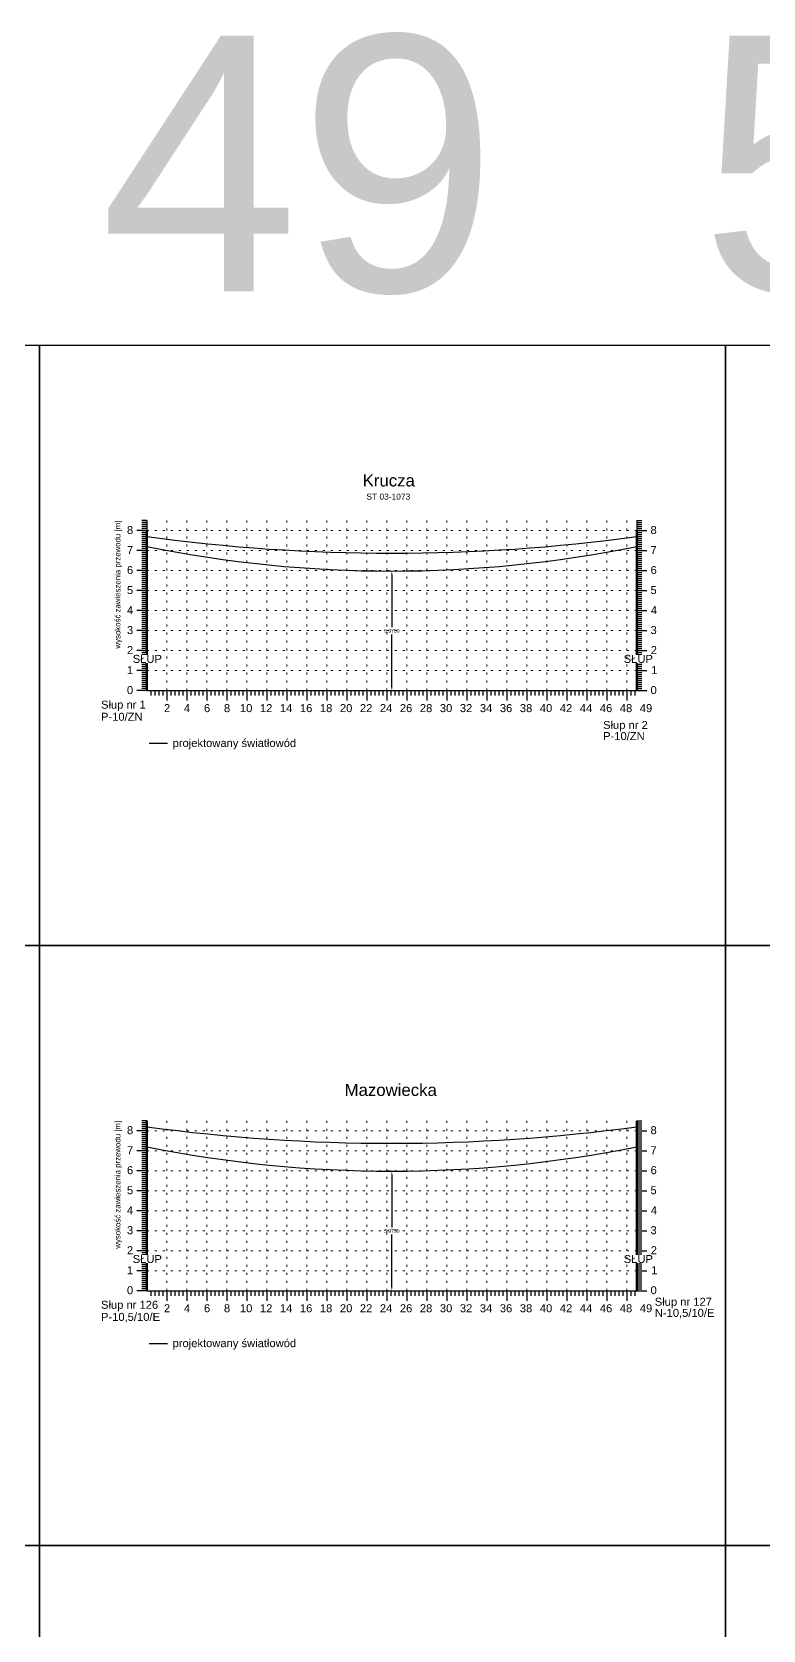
# Model space of a CAD drawing. Header units: metres. Extents: x -155 to 1812, y 681 to 886.
# Drawn here: x 1134.2 to 1170.7, y 796.3 to 876.2 of the extents above; entities that cross this region are included whole.
import ezdxf

# ---------------------------------------------------------------- set-up
doc = ezdxf.new("R2010")
doc.units = ezdxf.units.M
doc.header["$MEASUREMENT"] = 0
doc.linetypes.add('ACAD_ISO07W100', pattern=[3, 0, -3])
doc.styles.get("Standard").update_dxf_attribs({"font": 'arial.ttf'})
doc.dimstyles.get("Standard").update_dxf_attribs({"dimtxt": 0.18, "dimasz": 0.18, "dimexe": 0.18, "dimexo": 0.0625, "dimgap": 0.09, "dimtad": 0, "dimtih": 1, "dimtoh": 1, "dimdec": 4, "dimzin": 0, "dimdsep": 46, "dimtxsty": 'Standard', "dimcen": 0.09, "dimadec": 0, "dimazin": 0, "dimtfac": 1, "dimtdec": 4, "dimtofl": 0, "dimtmove": 0, "dimatfit": 3, "dimfxl": 1, "dimtolj": 1, "dimtzin": 0, "dimarcsym": 0})

# ---------------------------------------------------------------- blocks, each defined once
blk = doc.blocks.new('*D196')
at = {"color": 0, "lineweight": -2}
for p, q in [((1152.106, 849.234), (1151.989, 849.234)), ((1152.169, 849.054), (1152.169, 846.429)), ((1152.169, 843.439), (1152.169, 846.065)), ((1142.581, 843.259), (1152.349, 843.259))]:
    blk.add_line(p, q, dxfattribs=at)
at = {"color": 0}
for points in [[(1152.199, 849.054), (1152.139, 849.054), (1152.169, 849.234)], [(1152.139, 843.439), (1152.199, 843.439), (1152.169, 843.259)]]:
    blk.add_solid(points, dxfattribs=at)
at = {"layer": 'Defpoints', "color": 0}
for p in [(1152.169, 849.234), (1142.519, 843.259), (1152.169, 843.259)]:
    blk.add_point(p, dxfattribs=at)
at = {"color": 0, "lineweight": 25, "insert": (1152.169, 846.247), "char_height": 0.18, "attachment_point": 5}
blk.add_mtext('\\A1;5.9750', dxfattribs=at)
blk = doc.blocks.new('*D198')
at = {"color": 0, "lineweight": -2}
for p, q in [((1152.106, 819.234), (1151.989, 819.234)), ((1152.169, 819.054), (1152.169, 816.429)), ((1152.169, 813.439), (1152.169, 816.065)), ((1142.581, 813.259), (1152.349, 813.259))]:
    blk.add_line(p, q, dxfattribs=at)
at = {"color": 0}
for points in [[(1152.199, 819.054), (1152.139, 819.054), (1152.169, 819.234)], [(1152.139, 813.439), (1152.199, 813.439), (1152.169, 813.259)]]:
    blk.add_solid(points, dxfattribs=at)
at = {"layer": 'Defpoints', "color": 0}
for p in [(1152.169, 819.234), (1142.519, 813.259), (1152.169, 813.259)]:
    blk.add_point(p, dxfattribs=at)
at = {"color": 0, "lineweight": 25, "insert": (1152.169, 816.247), "char_height": 0.18, "attachment_point": 5}
blk.add_mtext('\\A1;5.9750', dxfattribs=at)

msp = doc.modelspace()

# ---------------------------------------------------------------- linework, layer by layer
for p, q in [((1139.9187, 851.75924), (1139.6687, 851.75924)), ((1139.9187, 851.65924), (1139.6687, 851.65924)), ((1139.9187, 851.75924), (1139.9187, 843.25924)), ((1164.4187, 851.75924), (1164.4187, 843.25924)), ((1164.4187, 851.75924), (1164.6687, 851.75924)), ((1164.4187, 851.65924), (1164.6687, 851.65924)), ((1139.9187, 851.25924), (1139.4187, 851.25924)), ((1139.9187, 851.25924), (1139.4187, 851.25924)), ((1139.9187, 851.55924), (1139.6687, 851.55924)), ((1139.9187, 851.45924), (1139.6687, 851.45924)), ((1139.9187, 851.35924), (1139.6687, 851.35924)), ((1139.9187, 851.15924), (1139.6687, 851.15924)), ((1139.9187, 851.05924), (1139.6687, 851.05924)), ((1139.9187, 850.95924), (1139.6687, 850.95924)), ((1139.9187, 850.85924), (1139.6687, 850.85924)), ((1164.4187, 851.55924), (1164.6687, 851.55924)), ((1164.4187, 851.45924), (1164.6687, 851.45924)), ((1164.4187, 851.35924), (1164.6687, 851.35924)), ((1164.4187, 851.25924), (1164.9187, 851.25924)), ((1164.4187, 851.25924), (1164.9187, 851.25924)), ((1164.4187, 851.15924), (1164.6687, 851.15924)), ((1164.4187, 851.05924), (1164.6687, 851.05924)), ((1164.4187, 850.95924), (1164.6687, 850.95924)), ((1164.4187, 850.85924), (1164.6687, 850.85924)), ((1139.9187, 850.25924), (1139.4187, 850.25924)), ((1139.9187, 850.25924), (1139.4187, 850.25924)), ((1139.9187, 850.75924), (1139.6687, 850.75924)), ((1139.9187, 850.65924), (1139.6687, 850.65924)), ((1139.9187, 850.55924), (1139.6687, 850.55924)), ((1139.9187, 850.45924), (1139.6687, 850.45924)), ((1139.9187, 850.35924), (1139.6687, 850.35924)), ((1139.9187, 850.15924), (1139.6687, 850.15924)), ((1139.9187, 850.05924), (1139.6687, 850.05924)), ((1164.4187, 850.75924), (1164.6687, 850.75924)), ((1164.4187, 850.65924), (1164.6687, 850.65924)), ((1164.4187, 850.55924), (1164.6687, 850.55924)), ((1164.4187, 850.45924), (1164.6687, 850.45924)), ((1164.4187, 850.35924), (1164.6687, 850.35924)), ((1164.4187, 850.25924), (1164.9187, 850.25924)), ((1164.4187, 850.25924), (1164.9187, 850.25924)), ((1164.4187, 850.15924), (1164.6687, 850.15924)), ((1164.4187, 850.05924), (1164.6687, 850.05924)), ((1139.9187, 849.25924), (1139.4187, 849.25924)), ((1139.9187, 849.25924), (1139.4187, 849.25924)), ((1139.9187, 849.95924), (1139.6687, 849.95924)), ((1139.9187, 849.85924), (1139.6687, 849.85924)), ((1139.9187, 849.75924), (1139.6687, 849.75924)), ((1139.9187, 849.65924), (1139.6687, 849.65924)), ((1139.9187, 849.55924), (1139.6687, 849.55924)), ((1139.9187, 849.45924), (1139.6687, 849.45924)), ((1139.9187, 849.35924), (1139.6687, 849.35924)), ((1164.4187, 849.95924), (1164.6687, 849.95924)), ((1164.4187, 849.85924), (1164.6687, 849.85924)), ((1164.4187, 849.75924), (1164.6687, 849.75924)), ((1164.4187, 849.65924), (1164.6687, 849.65924)), ((1164.4187, 849.55924), (1164.6687, 849.55924)), ((1164.4187, 849.45924), (1164.6687, 849.45924)), ((1164.4187, 849.35924), (1164.6687, 849.35924)), ((1164.4187, 849.25924), (1164.9187, 849.25924)), ((1164.4187, 849.25924), (1164.9187, 849.25924)), ((1139.9187, 849.15924), (1139.6687, 849.15924)), ((1139.9187, 849.05924), (1139.6687, 849.05924)), ((1139.9187, 848.95924), (1139.6687, 848.95924)), ((1139.9187, 848.85924), (1139.6687, 848.85924)), ((1139.9187, 848.75924), (1139.6687, 848.75924)), ((1139.9187, 848.65924), (1139.6687, 848.65924)), ((1139.9187, 848.55924), (1139.6687, 848.55924)), ((1139.9187, 848.45924), (1139.6687, 848.45924)), ((1164.4187, 849.15924), (1164.6687, 849.15924)), ((1164.4187, 849.05924), (1164.6687, 849.05924)), ((1164.4187, 848.95924), (1164.6687, 848.95924)), ((1164.4187, 848.85924), (1164.6687, 848.85924)), ((1164.4187, 848.75924), (1164.6687, 848.75924)), ((1164.4187, 848.65924), (1164.6687, 848.65924)), ((1164.4187, 848.55924), (1164.6687, 848.55924)), ((1164.4187, 848.45924), (1164.6687, 848.45924)), ((1139.9187, 848.25924), (1139.4187, 848.25924)), ((1139.9187, 848.25924), (1139.4187, 848.25924)), ((1139.9187, 848.35924), (1139.6687, 848.35924)), ((1139.9187, 848.15924), (1139.6687, 848.15924)), ((1139.9187, 848.05924), (1139.6687, 848.05924)), ((1139.9187, 847.95924), (1139.6687, 847.95924)), ((1139.9187, 847.85924), (1139.6687, 847.85924)), ((1139.9187, 847.75924), (1139.6687, 847.75924)), ((1139.9187, 847.65924), (1139.6687, 847.65924)), ((1164.4187, 848.35924), (1164.6687, 848.35924)), ((1164.4187, 848.25924), (1164.9187, 848.25924)), ((1164.4187, 848.25924), (1164.9187, 848.25924)), ((1164.4187, 848.15924), (1164.6687, 848.15924)), ((1164.4187, 848.05924), (1164.6687, 848.05924)), ((1164.4187, 847.95924), (1164.6687, 847.95924)), ((1164.4187, 847.85924), (1164.6687, 847.85924)), ((1164.4187, 847.75924), (1164.6687, 847.75924)), ((1164.4187, 847.65924), (1164.6687, 847.65924)), ((1139.9187, 847.25924), (1139.4187, 847.25924)), ((1139.9187, 847.25924), (1139.4187, 847.25924)), ((1139.9187, 847.55924), (1139.6687, 847.55924)), ((1139.9187, 847.45924), (1139.6687, 847.45924)), ((1139.9187, 847.35924), (1139.6687, 847.35924)), ((1139.9187, 847.15924), (1139.6687, 847.15924)), ((1139.9187, 847.05924), (1139.6687, 847.05924)), ((1139.9187, 846.95924), (1139.6687, 846.95924)), ((1139.9187, 846.85924), (1139.6687, 846.85924)), ((1164.4187, 847.55924), (1164.6687, 847.55924)), ((1164.4187, 847.45924), (1164.6687, 847.45924)), ((1164.4187, 847.35924), (1164.6687, 847.35924)), ((1164.4187, 847.25924), (1164.9187, 847.25924)), ((1164.4187, 847.25924), (1164.9187, 847.25924)), ((1164.4187, 847.15924), (1164.6687, 847.15924)), ((1164.4187, 847.05924), (1164.6687, 847.05924)), ((1164.4187, 846.95924), (1164.6687, 846.95924)), ((1164.4187, 846.85924), (1164.6687, 846.85924)), ((1139.9187, 846.25924), (1139.4187, 846.25924)), ((1139.9187, 846.25924), (1139.4187, 846.25924)), ((1139.9187, 846.75924), (1139.6687, 846.75924)), ((1139.9187, 846.65924), (1139.6687, 846.65924)), ((1139.9187, 846.55924), (1139.6687, 846.55924)), ((1139.9187, 846.45924), (1139.6687, 846.45924)), ((1139.9187, 846.35924), (1139.6687, 846.35924)), ((1139.9187, 846.15924), (1139.6687, 846.15924)), ((1139.9187, 846.05924), (1139.6687, 846.05924)), ((1164.4187, 846.75924), (1164.6687, 846.75924)), ((1164.4187, 846.65924), (1164.6687, 846.65924)), ((1164.4187, 846.55924), (1164.6687, 846.55924)), ((1164.4187, 846.45924), (1164.6687, 846.45924)), ((1164.4187, 846.35924), (1164.6687, 846.35924)), ((1164.4187, 846.25924), (1164.9187, 846.25924)), ((1164.4187, 846.25924), (1164.9187, 846.25924)), ((1164.4187, 846.15924), (1164.6687, 846.15924)), ((1164.4187, 846.05924), (1164.6687, 846.05924)), ((1139.9187, 845.25924), (1139.4187, 845.25924)), ((1139.9187, 845.25924), (1139.4187, 845.25924)), ((1139.9187, 845.95924), (1139.6687, 845.95924)), ((1139.9187, 845.85924), (1139.6687, 845.85924)), ((1139.9187, 845.75924), (1139.6687, 845.75924)), ((1139.9187, 845.65924), (1139.6687, 845.65924)), ((1139.9187, 845.55924), (1139.6687, 845.55924)), ((1139.9187, 845.45924), (1139.6687, 845.45924)), ((1139.9187, 845.35924), (1139.6687, 845.35924)), ((1164.4187, 845.95924), (1164.6687, 845.95924)), ((1164.4187, 845.85924), (1164.6687, 845.85924)), ((1164.4187, 845.75924), (1164.6687, 845.75924)), ((1164.4187, 845.65924), (1164.6687, 845.65924)), ((1164.4187, 845.55924), (1164.6687, 845.55924)), ((1164.4187, 845.45924), (1164.6687, 845.45924)), ((1164.4187, 845.35924), (1164.6687, 845.35924)), ((1164.4187, 845.25924), (1164.9187, 845.25924)), ((1164.4187, 845.25924), (1164.9187, 845.25924)), ((1139.9187, 845.15924), (1139.6687, 845.15924)), ((1139.9187, 845.05924), (1139.6687, 845.05924)), ((1139.9187, 844.95924), (1139.6687, 844.95924)), ((1139.9187, 844.85924), (1139.6687, 844.85924)), ((1139.9187, 844.75924), (1139.6687, 844.75924)), ((1139.9187, 844.65924), (1139.6687, 844.65924)), ((1139.9187, 844.55924), (1139.6687, 844.55924)), ((1139.9187, 844.45924), (1139.6687, 844.45924)), ((1164.4187, 845.15924), (1164.6687, 845.15924)), ((1164.4187, 845.05924), (1164.6687, 845.05924)), ((1164.4187, 844.95924), (1164.6687, 844.95924)), ((1164.4187, 844.85924), (1164.6687, 844.85924)), ((1164.4187, 844.75924), (1164.6687, 844.75924)), ((1164.4187, 844.65924), (1164.6687, 844.65924)), ((1164.4187, 844.55924), (1164.6687, 844.55924)), ((1164.4187, 844.45924), (1164.6687, 844.45924)), ((1139.9187, 844.25924), (1139.4187, 844.25924)), ((1139.9187, 844.25924), (1139.4187, 844.25924)), ((1139.9187, 844.35924), (1139.6687, 844.35924)), ((1139.9187, 844.15924), (1139.6687, 844.15924)), ((1139.9187, 844.05924), (1139.6687, 844.05924)), ((1139.9187, 843.95924), (1139.6687, 843.95924)), ((1139.9187, 843.85924), (1139.6687, 843.85924)), ((1139.9187, 843.75924), (1139.6687, 843.75924)), ((1139.9187, 843.65924), (1139.6687, 843.65924)), ((1164.4187, 844.35924), (1164.6687, 844.35924)), ((1164.4187, 844.25924), (1164.9187, 844.25924)), ((1164.4187, 844.25924), (1164.9187, 844.25924)), ((1164.4187, 844.15924), (1164.6687, 844.15924)), ((1164.4187, 844.05924), (1164.6687, 844.05924)), ((1164.4187, 843.95924), (1164.6687, 843.95924)), ((1164.4187, 843.85924), (1164.6687, 843.85924)), ((1164.4187, 843.75924), (1164.6687, 843.75924)), ((1164.4187, 843.65924), (1164.6687, 843.65924)), ((1139.9187, 843.25924), (1139.4187, 843.25924)), ((1139.9187, 843.55924), (1139.6687, 843.55924)), ((1139.9187, 843.45924), (1139.6687, 843.45924)), ((1139.9187, 843.35924), (1139.6687, 843.35924)), ((1139.9187, 843.25924), (1139.6687, 843.25924)), ((1139.9187, 843.25924), (1164.4187, 843.25924)), ((1140.1187, 843.25924), (1140.1187, 843.00924)), ((1140.3187, 843.25924), (1140.3187, 843.00924)), ((1140.5187, 843.25924), (1140.5187, 843.00924)), ((1140.7187, 843.25924), (1140.7187, 843.00924)), ((1140.9187, 843.25924), (1140.9187, 842.75924)), ((1141.1187, 843.25924), (1141.1187, 843.00924)), ((1141.3187, 843.25924), (1141.3187, 843.00924)), ((1141.5187, 843.25924), (1141.5187, 843.00924)), ((1141.7187, 843.25924), (1141.7187, 843.00924)), ((1141.9187, 843.25924), (1141.9187, 842.75924)), ((1142.1187, 843.25924), (1142.1187, 843.00924)), ((1142.3187, 843.25924), (1142.3187, 843.00924)), ((1142.5187, 843.25924), (1142.5187, 843.00924)), ((1142.7187, 843.25924), (1142.7187, 843.00924)), ((1142.9187, 843.25924), (1142.9187, 842.75924)), ((1143.1187, 843.25924), (1143.1187, 843.00924)), ((1143.3187, 843.25924), (1143.3187, 843.00924)), ((1143.5187, 843.25924), (1143.5187, 843.00924)), ((1143.7187, 843.25924), (1143.7187, 843.00924)), ((1143.9187, 843.25924), (1143.9187, 842.75924)), ((1144.1187, 843.25924), (1144.1187, 843.00924)), ((1144.3187, 843.25924), (1144.3187, 843.00924)), ((1144.5187, 843.25924), (1144.5187, 843.00924)), ((1144.7187, 843.25924), (1144.7187, 843.00924)), ((1144.9187, 843.25924), (1144.9187, 842.75924)), ((1145.1187, 843.25924), (1145.1187, 843.00924)), ((1145.3187, 843.25924), (1145.3187, 843.00924)), ((1145.5187, 843.25924), (1145.5187, 843.00924)), ((1145.7187, 843.25924), (1145.7187, 843.00924)), ((1145.9187, 843.25924), (1145.9187, 842.75924)), ((1146.1187, 843.25924), (1146.1187, 843.00924)), ((1146.3187, 843.25924), (1146.3187, 843.00924)), ((1146.5187, 843.25924), (1146.5187, 843.00924)), ((1146.7187, 843.25924), (1146.7187, 843.00924)), ((1146.9187, 843.25924), (1146.9187, 842.75924)), ((1147.1187, 843.25924), (1147.1187, 843.00924)), ((1147.3187, 843.25924), (1147.3187, 843.00924)), ((1147.5187, 843.25924), (1147.5187, 843.00924)), ((1147.7187, 843.25924), (1147.7187, 843.00924)), ((1147.9187, 843.25924), (1147.9187, 842.75924)), ((1148.1187, 843.25924), (1148.1187, 843.00924)), ((1148.3187, 843.25924), (1148.3187, 843.00924)), ((1148.5187, 843.25924), (1148.5187, 843.00924)), ((1148.7187, 843.25924), (1148.7187, 843.00924)), ((1148.9187, 843.25924), (1148.9187, 842.75924)), ((1149.1187, 843.25924), (1149.1187, 843.00924)), ((1149.3187, 843.25924), (1149.3187, 843.00924)), ((1149.5187, 843.25924), (1149.5187, 843.00924)), ((1149.7187, 843.25924), (1149.7187, 843.00924)), ((1149.9187, 843.25924), (1149.9187, 842.75924)), ((1150.1187, 843.25924), (1150.1187, 843.00924)), ((1150.3187, 843.25924), (1150.3187, 843.00924)), ((1150.5187, 843.25924), (1150.5187, 843.00924)), ((1150.7187, 843.25924), (1150.7187, 843.00924)), ((1150.9187, 843.25924), (1150.9187, 842.75924)), ((1151.1187, 843.25924), (1151.1187, 843.00924)), ((1151.3187, 843.25924), (1151.3187, 843.00924)), ((1151.5187, 843.25924), (1151.5187, 843.00924)), ((1151.7187, 843.25924), (1151.7187, 843.00924)), ((1151.9187, 843.25924), (1151.9187, 842.75924)), ((1152.1187, 843.25924), (1152.1187, 843.00924)), ((1152.3187, 843.25924), (1152.3187, 843.00924)), ((1152.5187, 843.25924), (1152.5187, 843.00924)), ((1152.7187, 843.25924), (1152.7187, 843.00924)), ((1152.9187, 843.25924), (1152.9187, 842.75924)), ((1153.1187, 843.25924), (1153.1187, 843.00924)), ((1153.3187, 843.25924), (1153.3187, 843.00924)), ((1153.5187, 843.25924), (1153.5187, 843.00924)), ((1153.7187, 843.25924), (1153.7187, 843.00924)), ((1153.9187, 843.25924), (1153.9187, 842.75924)), ((1154.1187, 843.25924), (1154.1187, 843.00924)), ((1154.3187, 843.25924), (1154.3187, 843.00924)), ((1154.5187, 843.25924), (1154.5187, 843.00924)), ((1154.7187, 843.25924), (1154.7187, 843.00924)), ((1154.9187, 843.25924), (1154.9187, 842.75924)), ((1155.1187, 843.25924), (1155.1187, 843.00924)), ((1155.3187, 843.25924), (1155.3187, 843.00924)), ((1155.5187, 843.25924), (1155.5187, 843.00924)), ((1155.7187, 843.25924), (1155.7187, 843.00924)), ((1155.9187, 843.25924), (1155.9187, 842.75924)), ((1156.1187, 843.25924), (1156.1187, 843.00924)), ((1156.3187, 843.25924), (1156.3187, 843.00924)), ((1156.5187, 843.25924), (1156.5187, 843.00924)), ((1156.7187, 843.25924), (1156.7187, 843.00924)), ((1156.9187, 843.25924), (1156.9187, 842.75924)), ((1157.1187, 843.25924), (1157.1187, 843.00924)), ((1157.3187, 843.25924), (1157.3187, 843.00924)), ((1157.5187, 843.25924), (1157.5187, 843.00924)), ((1157.7187, 843.25924), (1157.7187, 843.00924)), ((1157.9187, 843.25924), (1157.9187, 842.75924)), ((1158.1187, 843.25924), (1158.1187, 843.00924)), ((1158.3187, 843.25924), (1158.3187, 843.00924)), ((1158.5187, 843.25924), (1158.5187, 843.00924)), ((1158.7187, 843.25924), (1158.7187, 843.00924)), ((1158.9187, 843.25924), (1158.9187, 842.75924)), ((1158.9187, 843.25924), (1158.9187, 842.75924)), ((1159.1187, 843.25924), (1159.1187, 843.00924)), ((1159.3187, 843.25924), (1159.3187, 843.00924)), ((1159.5187, 843.25924), (1159.5187, 843.00924)), ((1159.7187, 843.25924), (1159.7187, 843.00924)), ((1159.9187, 843.25924), (1159.9187, 842.75924)), ((1159.9187, 843.25924), (1159.9187, 842.75924)), ((1160.1187, 843.25924), (1160.1187, 843.00924)), ((1160.3187, 843.25924), (1160.3187, 843.00924)), ((1160.5187, 843.25924), (1160.5187, 843.00924)), ((1160.7187, 843.25924), (1160.7187, 843.00924)), ((1160.9187, 843.25924), (1160.9187, 842.75924)), ((1160.9187, 843.25924), (1160.9187, 842.75924)), ((1161.1187, 843.25924), (1161.1187, 843.00924)), ((1161.3187, 843.25924), (1161.3187, 843.00924)), ((1161.5187, 843.25924), (1161.5187, 843.00924)), ((1161.7187, 843.25924), (1161.7187, 843.00924)), ((1161.9187, 843.25924), (1161.9187, 842.75924)), ((1161.9187, 843.25924), (1161.9187, 842.75924)), ((1162.1187, 843.25924), (1162.1187, 843.00924)), ((1162.3187, 843.25924), (1162.3187, 843.00924)), ((1162.5187, 843.25924), (1162.5187, 843.00924)), ((1162.7187, 843.25924), (1162.7187, 843.00924)), ((1162.9187, 843.25924), (1162.9187, 842.75924)), ((1162.9187, 843.25924), (1162.9187, 842.75924)), ((1163.1187, 843.25924), (1163.1187, 843.00924)), ((1163.3187, 843.25924), (1163.3187, 843.00924)), ((1163.5187, 843.25924), (1163.5187, 843.00924)), ((1163.7187, 843.25924), (1163.7187, 843.00924)), ((1163.9187, 843.25924), (1163.9187, 842.75924)), ((1163.9187, 843.25924), (1163.9187, 842.75924)), ((1164.1187, 843.25924), (1164.1187, 843.00924)), ((1164.3187, 843.25924), (1164.3187, 843.00924)), ((1164.4187, 843.55924), (1164.6687, 843.55924)), ((1164.4187, 843.45924), (1164.6687, 843.45924)), ((1164.4187, 843.35924), (1164.6687, 843.35924)), ((1164.4187, 843.25924), (1164.9187, 843.25924)), ((1164.4187, 843.25924), (1164.6687, 843.25924)), ((1139.9187, 821.25924), (1139.4187, 821.25924)), ((1139.9187, 821.25924), (1139.4187, 821.25924)), ((1139.9187, 821.75924), (1139.6687, 821.75924)), ((1139.9187, 821.65924), (1139.6687, 821.65924)), ((1139.9187, 821.55924), (1139.6687, 821.55924)), ((1139.9187, 821.45924), (1139.6687, 821.45924)), ((1139.9187, 821.35924), (1139.6687, 821.35924)), ((1139.9187, 821.75924), (1139.9187, 813.25924)), ((1164.4187, 821.75924), (1164.4187, 813.25924)), ((1164.4187, 821.75924), (1164.6687, 821.75924)), ((1164.4187, 821.65924), (1164.6687, 821.65924)), ((1164.4187, 821.55924), (1164.6687, 821.55924)), ((1164.4187, 821.45924), (1164.6687, 821.45924)), ((1164.4187, 821.35924), (1164.6687, 821.35924)), ((1164.4187, 821.25924), (1164.9187, 821.25924)), ((1164.4187, 821.25924), (1164.9187, 821.25924)), ((1139.9187, 821.15924), (1139.6687, 821.15924)), ((1139.9187, 821.05924), (1139.6687, 821.05924)), ((1139.9187, 820.95924), (1139.6687, 820.95924)), ((1139.9187, 820.85924), (1139.6687, 820.85924)), ((1139.9187, 820.75924), (1139.6687, 820.75924)), ((1139.9187, 820.65924), (1139.6687, 820.65924)), ((1139.9187, 820.55924), (1139.6687, 820.55924)), ((1139.9187, 820.45924), (1139.6687, 820.45924)), ((1164.4187, 821.15924), (1164.6687, 821.15924)), ((1164.4187, 821.05924), (1164.6687, 821.05924)), ((1164.4187, 820.95924), (1164.6687, 820.95924)), ((1164.4187, 820.85924), (1164.6687, 820.85924)), ((1164.4187, 820.75924), (1164.6687, 820.75924)), ((1164.4187, 820.65924), (1164.6687, 820.65924)), ((1164.4187, 820.55924), (1164.6687, 820.55924)), ((1164.4187, 820.45924), (1164.6687, 820.45924)), ((1139.9187, 820.25924), (1139.4187, 820.25924)), ((1139.9187, 820.25924), (1139.4187, 820.25924)), ((1139.9187, 820.35924), (1139.6687, 820.35924)), ((1139.9187, 820.15924), (1139.6687, 820.15924)), ((1139.9187, 820.05924), (1139.6687, 820.05924)), ((1139.9187, 819.95924), (1139.6687, 819.95924)), ((1139.9187, 819.85924), (1139.6687, 819.85924)), ((1139.9187, 819.75924), (1139.6687, 819.75924)), ((1139.9187, 819.65924), (1139.6687, 819.65924)), ((1164.4187, 820.35924), (1164.6687, 820.35924)), ((1164.4187, 820.25924), (1164.9187, 820.25924)), ((1164.4187, 820.25924), (1164.9187, 820.25924)), ((1164.4187, 820.15924), (1164.6687, 820.15924)), ((1164.4187, 820.05924), (1164.6687, 820.05924)), ((1164.4187, 819.95924), (1164.6687, 819.95924)), ((1164.4187, 819.85924), (1164.6687, 819.85924)), ((1164.4187, 819.75924), (1164.6687, 819.75924)), ((1164.4187, 819.65924), (1164.6687, 819.65924)), ((1139.9187, 819.25924), (1139.4187, 819.25924)), ((1139.9187, 819.25924), (1139.4187, 819.25924)), ((1139.9187, 819.55924), (1139.6687, 819.55924)), ((1139.9187, 819.45924), (1139.6687, 819.45924)), ((1139.9187, 819.35924), (1139.6687, 819.35924)), ((1139.9187, 819.15924), (1139.6687, 819.15924)), ((1139.9187, 819.05924), (1139.6687, 819.05924)), ((1139.9187, 818.95924), (1139.6687, 818.95924)), ((1139.9187, 818.85924), (1139.6687, 818.85924)), ((1164.4187, 819.55924), (1164.6687, 819.55924)), ((1164.4187, 819.45924), (1164.6687, 819.45924)), ((1164.4187, 819.35924), (1164.6687, 819.35924)), ((1164.4187, 819.25924), (1164.9187, 819.25924)), ((1164.4187, 819.25924), (1164.9187, 819.25924)), ((1164.4187, 819.15924), (1164.6687, 819.15924)), ((1164.4187, 819.05924), (1164.6687, 819.05924)), ((1164.4187, 818.95924), (1164.6687, 818.95924)), ((1164.4187, 818.85924), (1164.6687, 818.85924)), ((1139.9187, 818.25924), (1139.4187, 818.25924)), ((1139.9187, 818.25924), (1139.4187, 818.25924)), ((1139.9187, 818.75924), (1139.6687, 818.75924)), ((1139.9187, 818.65924), (1139.6687, 818.65924)), ((1139.9187, 818.55924), (1139.6687, 818.55924)), ((1139.9187, 818.45924), (1139.6687, 818.45924)), ((1139.9187, 818.35924), (1139.6687, 818.35924)), ((1139.9187, 818.15924), (1139.6687, 818.15924)), ((1139.9187, 818.05924), (1139.6687, 818.05924)), ((1164.4187, 818.75924), (1164.6687, 818.75924)), ((1164.4187, 818.65924), (1164.6687, 818.65924)), ((1164.4187, 818.55924), (1164.6687, 818.55924)), ((1164.4187, 818.45924), (1164.6687, 818.45924)), ((1164.4187, 818.35924), (1164.6687, 818.35924)), ((1164.4187, 818.25924), (1164.9187, 818.25924)), ((1164.4187, 818.25924), (1164.9187, 818.25924)), ((1164.4187, 818.15924), (1164.6687, 818.15924)), ((1164.4187, 818.05924), (1164.6687, 818.05924)), ((1139.9187, 817.25924), (1139.4187, 817.25924)), ((1139.9187, 817.25924), (1139.4187, 817.25924)), ((1139.9187, 817.95924), (1139.6687, 817.95924)), ((1139.9187, 817.85924), (1139.6687, 817.85924)), ((1139.9187, 817.75924), (1139.6687, 817.75924)), ((1139.9187, 817.65924), (1139.6687, 817.65924)), ((1139.9187, 817.55924), (1139.6687, 817.55924)), ((1139.9187, 817.45924), (1139.6687, 817.45924)), ((1139.9187, 817.35924), (1139.6687, 817.35924)), ((1164.4187, 817.95924), (1164.6687, 817.95924)), ((1164.4187, 817.85924), (1164.6687, 817.85924)), ((1164.4187, 817.75924), (1164.6687, 817.75924)), ((1164.4187, 817.65924), (1164.6687, 817.65924)), ((1164.4187, 817.55924), (1164.6687, 817.55924)), ((1164.4187, 817.45924), (1164.6687, 817.45924)), ((1164.4187, 817.35924), (1164.6687, 817.35924)), ((1164.4187, 817.25924), (1164.9187, 817.25924)), ((1164.4187, 817.25924), (1164.9187, 817.25924)), ((1139.9187, 817.15924), (1139.6687, 817.15924)), ((1139.9187, 817.05924), (1139.6687, 817.05924)), ((1139.9187, 816.95924), (1139.6687, 816.95924)), ((1139.9187, 816.85924), (1139.6687, 816.85924)), ((1139.9187, 816.75924), (1139.6687, 816.75924)), ((1139.9187, 816.65924), (1139.6687, 816.65924)), ((1139.9187, 816.55924), (1139.6687, 816.55924)), ((1139.9187, 816.45924), (1139.6687, 816.45924)), ((1164.4187, 817.15924), (1164.6687, 817.15924)), ((1164.4187, 817.05924), (1164.6687, 817.05924)), ((1164.4187, 816.95924), (1164.6687, 816.95924)), ((1164.4187, 816.85924), (1164.6687, 816.85924)), ((1164.4187, 816.75924), (1164.6687, 816.75924)), ((1164.4187, 816.65924), (1164.6687, 816.65924)), ((1164.4187, 816.55924), (1164.6687, 816.55924)), ((1164.4187, 816.45924), (1164.6687, 816.45924)), ((1139.9187, 816.25924), (1139.4187, 816.25924)), ((1139.9187, 816.25924), (1139.4187, 816.25924)), ((1139.9187, 816.35924), (1139.6687, 816.35924)), ((1139.9187, 816.15924), (1139.6687, 816.15924)), ((1139.9187, 816.05924), (1139.6687, 816.05924)), ((1139.9187, 815.95924), (1139.6687, 815.95924)), ((1139.9187, 815.85924), (1139.6687, 815.85924)), ((1139.9187, 815.75924), (1139.6687, 815.75924)), ((1139.9187, 815.65924), (1139.6687, 815.65924)), ((1164.4187, 816.35924), (1164.6687, 816.35924)), ((1164.4187, 816.25924), (1164.9187, 816.25924)), ((1164.4187, 816.25924), (1164.9187, 816.25924)), ((1164.4187, 816.15924), (1164.6687, 816.15924)), ((1164.4187, 816.05924), (1164.6687, 816.05924)), ((1164.4187, 815.95924), (1164.6687, 815.95924)), ((1164.4187, 815.85924), (1164.6687, 815.85924)), ((1164.4187, 815.75924), (1164.6687, 815.75924)), ((1164.4187, 815.65924), (1164.6687, 815.65924)), ((1139.9187, 815.25924), (1139.4187, 815.25924)), ((1139.9187, 815.25924), (1139.4187, 815.25924)), ((1139.9187, 815.55924), (1139.6687, 815.55924)), ((1139.9187, 815.45924), (1139.6687, 815.45924)), ((1139.9187, 815.35924), (1139.6687, 815.35924)), ((1139.9187, 815.15924), (1139.6687, 815.15924)), ((1139.9187, 815.05924), (1139.6687, 815.05924)), ((1139.9187, 814.95924), (1139.6687, 814.95924)), ((1139.9187, 814.85924), (1139.6687, 814.85924)), ((1164.4187, 815.55924), (1164.6687, 815.55924)), ((1164.4187, 815.45924), (1164.6687, 815.45924)), ((1164.4187, 815.35924), (1164.6687, 815.35924)), ((1164.4187, 815.25924), (1164.9187, 815.25924)), ((1164.4187, 815.25924), (1164.9187, 815.25924)), ((1164.4187, 815.15924), (1164.6687, 815.15924)), ((1164.4187, 815.05924), (1164.6687, 815.05924)), ((1164.4187, 814.95924), (1164.6687, 814.95924)), ((1164.4187, 814.85924), (1164.6687, 814.85924)), ((1139.9187, 814.25924), (1139.4187, 814.25924)), ((1139.9187, 814.25924), (1139.4187, 814.25924)), ((1139.9187, 814.75924), (1139.6687, 814.75924)), ((1139.9187, 814.65924), (1139.6687, 814.65924)), ((1139.9187, 814.55924), (1139.6687, 814.55924)), ((1139.9187, 814.45924), (1139.6687, 814.45924)), ((1139.9187, 814.35924), (1139.6687, 814.35924)), ((1139.9187, 814.15924), (1139.6687, 814.15924)), ((1139.9187, 814.05924), (1139.6687, 814.05924)), ((1164.4187, 814.75924), (1164.6687, 814.75924)), ((1164.4187, 814.65924), (1164.6687, 814.65924)), ((1164.4187, 814.55924), (1164.6687, 814.55924)), ((1164.4187, 814.45924), (1164.6687, 814.45924)), ((1164.4187, 814.35924), (1164.6687, 814.35924)), ((1164.4187, 814.25924), (1164.9187, 814.25924)), ((1164.4187, 814.25924), (1164.9187, 814.25924)), ((1164.4187, 814.15924), (1164.6687, 814.15924)), ((1164.4187, 814.05924), (1164.6687, 814.05924)), ((1139.9187, 813.25924), (1139.4187, 813.25924)), ((1139.9187, 813.95924), (1139.6687, 813.95924)), ((1139.9187, 813.85924), (1139.6687, 813.85924)), ((1139.9187, 813.75924), (1139.6687, 813.75924)), ((1139.9187, 813.65924), (1139.6687, 813.65924)), ((1139.9187, 813.55924), (1139.6687, 813.55924)), ((1139.9187, 813.45924), (1139.6687, 813.45924)), ((1139.9187, 813.35924), (1139.6687, 813.35924)), ((1139.9187, 813.25924), (1139.6687, 813.25924)), ((1139.9187, 813.25924), (1164.4187, 813.25924)), ((1140.1187, 813.25924), (1140.1187, 813.00924)), ((1140.3187, 813.25924), (1140.3187, 813.00924)), ((1140.5187, 813.25924), (1140.5187, 813.00924)), ((1140.7187, 813.25924), (1140.7187, 813.00924)), ((1140.9187, 813.25924), (1140.9187, 812.75924)), ((1141.1187, 813.25924), (1141.1187, 813.00924)), ((1141.3187, 813.25924), (1141.3187, 813.00924)), ((1141.5187, 813.25924), (1141.5187, 813.00924)), ((1141.7187, 813.25924), (1141.7187, 813.00924)), ((1141.9187, 813.25924), (1141.9187, 812.75924)), ((1142.1187, 813.25924), (1142.1187, 813.00924)), ((1142.3187, 813.25924), (1142.3187, 813.00924)), ((1142.5187, 813.25924), (1142.5187, 813.00924)), ((1142.7187, 813.25924), (1142.7187, 813.00924)), ((1142.9187, 813.25924), (1142.9187, 812.75924)), ((1143.1187, 813.25924), (1143.1187, 813.00924)), ((1143.3187, 813.25924), (1143.3187, 813.00924)), ((1143.5187, 813.25924), (1143.5187, 813.00924)), ((1143.7187, 813.25924), (1143.7187, 813.00924)), ((1143.9187, 813.25924), (1143.9187, 812.75924)), ((1144.1187, 813.25924), (1144.1187, 813.00924)), ((1144.3187, 813.25924), (1144.3187, 813.00924)), ((1144.5187, 813.25924), (1144.5187, 813.00924)), ((1144.7187, 813.25924), (1144.7187, 813.00924)), ((1144.9187, 813.25924), (1144.9187, 812.75924)), ((1145.1187, 813.25924), (1145.1187, 813.00924)), ((1145.3187, 813.25924), (1145.3187, 813.00924)), ((1145.5187, 813.25924), (1145.5187, 813.00924)), ((1145.7187, 813.25924), (1145.7187, 813.00924)), ((1145.9187, 813.25924), (1145.9187, 812.75924)), ((1146.1187, 813.25924), (1146.1187, 813.00924)), ((1146.3187, 813.25924), (1146.3187, 813.00924)), ((1146.5187, 813.25924), (1146.5187, 813.00924)), ((1146.7187, 813.25924), (1146.7187, 813.00924)), ((1146.9187, 813.25924), (1146.9187, 812.75924)), ((1147.1187, 813.25924), (1147.1187, 813.00924)), ((1147.3187, 813.25924), (1147.3187, 813.00924)), ((1147.5187, 813.25924), (1147.5187, 813.00924)), ((1147.7187, 813.25924), (1147.7187, 813.00924)), ((1147.9187, 813.25924), (1147.9187, 812.75924)), ((1148.1187, 813.25924), (1148.1187, 813.00924)), ((1148.3187, 813.25924), (1148.3187, 813.00924)), ((1148.5187, 813.25924), (1148.5187, 813.00924)), ((1148.7187, 813.25924), (1148.7187, 813.00924)), ((1148.9187, 813.25924), (1148.9187, 812.75924)), ((1149.1187, 813.25924), (1149.1187, 813.00924)), ((1149.3187, 813.25924), (1149.3187, 813.00924)), ((1149.5187, 813.25924), (1149.5187, 813.00924)), ((1149.7187, 813.25924), (1149.7187, 813.00924)), ((1149.9187, 813.25924), (1149.9187, 812.75924)), ((1150.1187, 813.25924), (1150.1187, 813.00924)), ((1150.3187, 813.25924), (1150.3187, 813.00924)), ((1150.5187, 813.25924), (1150.5187, 813.00924)), ((1150.7187, 813.25924), (1150.7187, 813.00924)), ((1150.9187, 813.25924), (1150.9187, 812.75924)), ((1151.1187, 813.25924), (1151.1187, 813.00924)), ((1151.3187, 813.25924), (1151.3187, 813.00924)), ((1151.5187, 813.25924), (1151.5187, 813.00924)), ((1151.7187, 813.25924), (1151.7187, 813.00924)), ((1151.9187, 813.25924), (1151.9187, 812.75924)), ((1152.1187, 813.25924), (1152.1187, 813.00924)), ((1152.3187, 813.25924), (1152.3187, 813.00924)), ((1152.5187, 813.25924), (1152.5187, 813.00924)), ((1152.7187, 813.25924), (1152.7187, 813.00924)), ((1152.9187, 813.25924), (1152.9187, 812.75924)), ((1153.1187, 813.25924), (1153.1187, 813.00924)), ((1153.3187, 813.25924), (1153.3187, 813.00924)), ((1153.5187, 813.25924), (1153.5187, 813.00924)), ((1153.7187, 813.25924), (1153.7187, 813.00924)), ((1153.9187, 813.25924), (1153.9187, 812.75924)), ((1154.1187, 813.25924), (1154.1187, 813.00924)), ((1154.3187, 813.25924), (1154.3187, 813.00924)), ((1154.5187, 813.25924), (1154.5187, 813.00924)), ((1154.7187, 813.25924), (1154.7187, 813.00924)), ((1154.9187, 813.25924), (1154.9187, 812.75924)), ((1155.1187, 813.25924), (1155.1187, 813.00924)), ((1155.3187, 813.25924), (1155.3187, 813.00924)), ((1155.5187, 813.25924), (1155.5187, 813.00924)), ((1155.7187, 813.25924), (1155.7187, 813.00924)), ((1155.9187, 813.25924), (1155.9187, 812.75924)), ((1156.1187, 813.25924), (1156.1187, 813.00924)), ((1156.3187, 813.25924), (1156.3187, 813.00924)), ((1156.5187, 813.25924), (1156.5187, 813.00924)), ((1156.7187, 813.25924), (1156.7187, 813.00924)), ((1156.9187, 813.25924), (1156.9187, 812.75924)), ((1157.1187, 813.25924), (1157.1187, 813.00924)), ((1157.3187, 813.25924), (1157.3187, 813.00924)), ((1157.5187, 813.25924), (1157.5187, 813.00924)), ((1157.7187, 813.25924), (1157.7187, 813.00924)), ((1157.9187, 813.25924), (1157.9187, 812.75924)), ((1158.1187, 813.25924), (1158.1187, 813.00924)), ((1158.3187, 813.25924), (1158.3187, 813.00924)), ((1158.5187, 813.25924), (1158.5187, 813.00924)), ((1158.7187, 813.25924), (1158.7187, 813.00924)), ((1158.9187, 813.25924), (1158.9187, 812.75924)), ((1158.9187, 813.25924), (1158.9187, 812.75924)), ((1159.1187, 813.25924), (1159.1187, 813.00924)), ((1159.3187, 813.25924), (1159.3187, 813.00924)), ((1159.5187, 813.25924), (1159.5187, 813.00924)), ((1159.7187, 813.25924), (1159.7187, 813.00924)), ((1159.9187, 813.25924), (1159.9187, 812.75924)), ((1159.9187, 813.25924), (1159.9187, 812.75924)), ((1160.1187, 813.25924), (1160.1187, 813.00924)), ((1160.3187, 813.25924), (1160.3187, 813.00924)), ((1160.5187, 813.25924), (1160.5187, 813.00924)), ((1160.7187, 813.25924), (1160.7187, 813.00924)), ((1160.9187, 813.25924), (1160.9187, 812.75924)), ((1160.9187, 813.25924), (1160.9187, 812.75924)), ((1161.1187, 813.25924), (1161.1187, 813.00924)), ((1161.3187, 813.25924), (1161.3187, 813.00924)), ((1161.5187, 813.25924), (1161.5187, 813.00924)), ((1161.7187, 813.25924), (1161.7187, 813.00924)), ((1161.9187, 813.25924), (1161.9187, 812.75924)), ((1161.9187, 813.25924), (1161.9187, 812.75924)), ((1162.1187, 813.25924), (1162.1187, 813.00924)), ((1162.3187, 813.25924), (1162.3187, 813.00924)), ((1162.5187, 813.25924), (1162.5187, 813.00924)), ((1162.7187, 813.25924), (1162.7187, 813.00924)), ((1162.9187, 813.25924), (1162.9187, 812.75924)), ((1162.9187, 813.25924), (1162.9187, 812.75924)), ((1163.1187, 813.25924), (1163.1187, 813.00924)), ((1163.3187, 813.25924), (1163.3187, 813.00924)), ((1163.5187, 813.25924), (1163.5187, 813.00924)), ((1163.7187, 813.25924), (1163.7187, 813.00924)), ((1163.9187, 813.25924), (1163.9187, 812.75924)), ((1163.9187, 813.25924), (1163.9187, 812.75924)), ((1164.1187, 813.25924), (1164.1187, 813.00924)), ((1164.3187, 813.25924), (1164.3187, 813.00924)), ((1164.4187, 813.95924), (1164.6687, 813.95924)), ((1164.4187, 813.85924), (1164.6687, 813.85924)), ((1164.4187, 813.75924), (1164.6687, 813.75924)), ((1164.4187, 813.65924), (1164.6687, 813.65924)), ((1164.4187, 813.55924), (1164.6687, 813.55924)), ((1164.4187, 813.45924), (1164.6687, 813.45924)), ((1164.4187, 813.35924), (1164.6687, 813.35924)), ((1164.4187, 813.25924), (1164.9187, 813.25924)), ((1164.4187, 813.25924), (1164.6687, 813.25924))]:
    msp.add_line(p, q)
at = {"linetype": 'ACAD_ISO07W100', "lineweight": 15, "ltscale": 0.1}
for p, q in [((1140.9187, 843.25924), (1140.9187, 851.75924)), ((1141.9187, 843.25924), (1141.9187, 851.75924)), ((1142.9187, 843.25924), (1142.9187, 851.75924)), ((1143.9187, 843.25924), (1143.9187, 851.75924)), ((1144.9187, 843.25924), (1144.9187, 851.75924)), ((1145.9187, 843.25924), (1145.9187, 851.75924)), ((1146.9187, 843.25924), (1146.9187, 851.75924)), ((1147.9187, 843.25924), (1147.9187, 851.75924)), ((1148.9187, 843.25924), (1148.9187, 851.75924)), ((1149.9187, 843.25924), (1149.9187, 851.75924)), ((1150.9187, 843.25924), (1150.9187, 851.75924)), ((1151.9187, 843.25924), (1151.9187, 851.75924)), ((1152.9187, 843.25924), (1152.9187, 851.75924)), ((1153.9187, 843.25924), (1153.9187, 851.75924)), ((1154.9187, 843.25924), (1154.9187, 851.75924)), ((1155.9187, 843.25924), (1155.9187, 851.75924)), ((1156.9187, 843.25924), (1156.9187, 851.75924)), ((1157.9187, 843.25924), (1157.9187, 851.75924)), ((1158.9187, 843.25924), (1158.9187, 851.75924)), ((1159.9187, 843.25924), (1159.9187, 851.75924)), ((1160.9187, 843.25924), (1160.9187, 851.75924)), ((1161.9187, 843.25924), (1161.9187, 851.75924)), ((1162.9187, 843.25924), (1162.9187, 851.75924)), ((1164.4187, 843.25924), (1164.4187, 851.75924)), ((1139.9187, 851.25924), (1164.4187, 851.25924)), ((1139.9187, 850.25924), (1164.4187, 850.25924)), ((1139.9187, 849.25924), (1164.4187, 849.25924)), ((1139.9187, 848.25924), (1164.4187, 848.25924)), ((1139.9187, 847.25924), (1164.4187, 847.25924)), ((1139.9187, 846.25924), (1164.4187, 846.25924)), ((1139.9187, 845.25924), (1164.4187, 845.25924)), ((1139.9187, 844.25924), (1164.4187, 844.25924)), ((1139.9187, 821.25924), (1164.4187, 821.25924)), ((1140.9187, 813.25924), (1140.9187, 821.75924)), ((1141.9187, 813.25924), (1141.9187, 821.75924)), ((1142.9187, 813.25924), (1142.9187, 821.75924)), ((1143.9187, 813.25924), (1143.9187, 821.75924)), ((1144.9187, 813.25924), (1144.9187, 821.75924)), ((1145.9187, 813.25924), (1145.9187, 821.75924)), ((1146.9187, 813.25924), (1146.9187, 821.75924)), ((1147.9187, 813.25924), (1147.9187, 821.75924)), ((1148.9187, 813.25924), (1148.9187, 821.75924)), ((1149.9187, 813.25924), (1149.9187, 821.75924)), ((1150.9187, 813.25924), (1150.9187, 821.75924)), ((1151.9187, 813.25924), (1151.9187, 821.75924)), ((1152.9187, 813.25924), (1152.9187, 821.75924)), ((1153.9187, 813.25924), (1153.9187, 821.75924)), ((1154.9187, 813.25924), (1154.9187, 821.75924)), ((1155.9187, 813.25924), (1155.9187, 821.75924)), ((1156.9187, 813.25924), (1156.9187, 821.75924)), ((1157.9187, 813.25924), (1157.9187, 821.75924)), ((1158.9187, 813.25924), (1158.9187, 821.75924)), ((1159.9187, 813.25924), (1159.9187, 821.75924)), ((1160.9187, 813.25924), (1160.9187, 821.75924)), ((1161.9187, 813.25924), (1161.9187, 821.75924)), ((1162.9187, 813.25924), (1162.9187, 821.75924)), ((1164.4187, 813.25924), (1164.4187, 821.75924)), ((1139.9187, 820.25924), (1164.4187, 820.25924)), ((1139.9187, 819.25924), (1164.4187, 819.25924)), ((1139.9187, 818.25924), (1164.4187, 818.25924)), ((1139.9187, 817.25924), (1164.4187, 817.25924)), ((1139.9187, 816.25924), (1164.4187, 816.25924)), ((1139.9187, 815.25924), (1164.4187, 815.25924)), ((1139.9187, 814.25924), (1164.4187, 814.25924))]:
    msp.add_line(p, q, dxfattribs=at)
at = {"lineweight": 100}
for p, q in [((1139.9187, 851.25924), (1139.9187, 843.25924)), ((1164.4187, 851.25924), (1164.4187, 843.25924)), ((1139.9187, 821.75924), (1139.9187, 813.25924)), ((1164.4187, 821.75924), (1164.4187, 813.25924))]:
    msp.add_line(p, q, dxfattribs=at)
at = {"color": 3, "lineweight": 25}
for p, q in [((1140.02425, 840.62903), (1140.95484, 840.62903)), ((1140.02425, 810.62903), (1140.95484, 810.62903))]:
    msp.add_line(p, q, dxfattribs=at)
at = {"lineweight": 25}
for points in [[(1104.54271, 860.52182), (1134.54271, 860.52182), (1134.54271, 830.52182), (1104.54271, 830.52182), (1104.54271, 860.52182)], [(1134.54271, 860.52182), (1168.85544, 860.52182), (1168.85544, 830.52182), (1134.54271, 830.52182), (1134.54271, 860.52182)], [(1168.85544, 860.52182), (1212.66867, 860.52182), (1212.66867, 830.52182), (1168.85544, 830.52182), (1168.85544, 860.52182)], [(1163.9187, 843.25924), (1164.4187, 843.25924)], [(1104.54271, 830.52182), (1134.54271, 830.52182), (1134.54271, 800.52182), (1104.54271, 800.52182), (1104.54271, 830.52182)], [(1134.54271, 830.52182), (1168.85544, 830.52182), (1168.85544, 800.52182), (1134.54271, 800.52182), (1134.54271, 830.52182)], [(1168.85544, 830.52182), (1212.66867, 830.52182), (1212.66867, 800.52182), (1168.85544, 800.52182), (1168.85544, 830.52182)], [(1163.9187, 813.25924), (1164.4187, 813.25924)], [(1104.54271, 800.52182), (1134.54271, 800.52182), (1134.54271, 770.52182), (1104.54271, 770.52182), (1104.54271, 800.52182)], [(1134.54271, 800.52182), (1168.85544, 800.52182), (1168.85544, 770.52182), (1134.54271, 770.52182), (1134.54271, 800.52182)], [(1168.85544, 800.52182), (1212.66867, 800.52182), (1212.66867, 770.52182), (1168.85544, 770.52182), (1168.85544, 800.52182)]]:
    msp.add_lwpolyline(points, dxfattribs=at)
at = {"lineweight": 30}
for centre in [(1152.1687, 940.94334), (1152.1687, 911.44334)]:
    msp.add_arc(centre, 90.8141, 262.2476857, 277.7523143, dxfattribs=at)
at = {"color": 3, "lineweight": 30}
for centre in [(1152.1687, 911.15713), (1152.1687, 881.15713)]:
    msp.add_arc(centre, 61.92169, 258.5898778, 281.4101222, dxfattribs=at)

# ---------------------------------------------------------------- texts
at = {"lineweight": 25}
for s, p in [('49', (1137.58131, 863.21103)), ('50', (1167.58131, 863.21103))]:
    msp.add_text(s, height=12.782133, dxfattribs=at).set_placement(p)
for s, height, p in [('Krucza', 0.6, (1150.71132, 853.46355)), ('ST 03-1073', 0.3, (1150.89908, 852.80657)), ('8', 0.4, (1138.92144, 851.08515)), ('8', 0.4, (1165.10709, 851.08515)), ('7', 0.4, (1138.92144, 850.08515)), ('7', 0.4, (1165.10409, 850.08515)), ('6', 0.4, (1138.92144, 849.08515)), ('6', 0.4, (1165.10982, 849.08515)), ('5', 0.4, (1138.92144, 848.08515)), ('5', 0.4, (1165.10436, 848.08515)), ('4', 0.4, (1138.92144, 847.08515)), ('4', 0.4, (1165.1251, 847.08515)), ('3', 0.4, (1138.92144, 846.08515)), ('3', 0.4, (1165.10709, 846.08515)), ('2', 0.4, (1138.92144, 845.08515)), ('2', 0.4, (1165.11828, 845.08515)), ('1', 0.4, (1138.92144, 844.08515)), ('1', 0.4, (1165.14693, 844.08515)), ('0', 0.4, (1138.92144, 843.08515)), ('0', 0.4, (1165.10873, 843.08515)), ('Słup nr 1', 0.4, (1137.62345, 842.35733)), ('P-10/ZN', 0.4, (1137.62345, 841.75244)), ('2', 0.4, (1140.77189, 842.18357)), ('4', 0.4, (1141.77189, 842.18357)), ('6', 0.4, (1142.77189, 842.18357)), ('8', 0.4, (1143.77189, 842.18357)), ('10', 0.4, (1144.57189, 842.18357)), ('12', 0.4, (1145.57189, 842.18357)), ('14', 0.4, (1146.57189, 842.18357)), ('16', 0.4, (1147.57189, 842.18357)), ('18', 0.4, (1148.57189, 842.18357)), ('20', 0.4, (1149.57189, 842.18357)), ('22', 0.4, (1150.57189, 842.18357)), ('24', 0.4, (1151.57189, 842.18357)), ('26', 0.4, (1152.57189, 842.18357)), ('28', 0.4, (1153.57189, 842.18357)), ('30', 0.4, (1154.57189, 842.18357)), ('32', 0.4, (1155.57189, 842.18357)), ('34', 0.4, (1156.57189, 842.18357)), ('36', 0.4, (1157.57189, 842.18357)), ('38', 0.4, (1158.57189, 842.18357)), ('40', 0.4, (1159.57189, 842.18357)), ('42', 0.4, (1160.57189, 842.18357)), ('44', 0.4, (1161.57189, 842.18357)), ('46', 0.4, (1162.57189, 842.18357)), ('48', 0.4, (1163.57189, 842.18357)), ('49', 0.4, (1164.57189, 842.18357)), ('Słup nr 2', 0.4, (1162.7344, 841.34054)), ('P-10/ZN', 0.4, (1162.73602, 840.78559)), ('projektowany światłowód', 0.4, (1141.2036, 840.43926)), ('Mazowiecka', 0.6, (1149.80864, 822.99736)), ('8', 0.4, (1138.92144, 821.08515)), ('8', 0.4, (1165.10709, 821.08515)), ('7', 0.4, (1138.92144, 820.08515)), ('7', 0.4, (1165.10409, 820.08515)), ('6', 0.4, (1138.92144, 819.08515)), ('6', 0.4, (1165.10982, 819.08515)), ('5', 0.4, (1138.92144, 818.08515)), ('5', 0.4, (1165.10436, 818.08515)), ('4', 0.4, (1138.92144, 817.08515)), ('4', 0.4, (1165.1251, 817.08515)), ('3', 0.4, (1138.92144, 816.08515)), ('3', 0.4, (1165.10709, 816.08515)), ('2', 0.4, (1138.92144, 815.08515)), ('2', 0.4, (1165.11828, 815.08515)), ('1', 0.4, (1138.92144, 814.08515)), ('1', 0.4, (1165.14693, 814.08515)), ('0', 0.4, (1138.92144, 813.08515)), ('0', 0.4, (1165.10873, 813.08515)), ('Słup nr 126', 0.4, (1137.62345, 812.35733)), ('2', 0.4, (1140.77189, 812.18357)), ('4', 0.4, (1141.77189, 812.18357)), ('6', 0.4, (1142.77189, 812.18357)), ('8', 0.4, (1143.77189, 812.18357)), ('10', 0.4, (1144.57189, 812.18357)), ('12', 0.4, (1145.57189, 812.18357)), ('14', 0.4, (1146.57189, 812.18357)), ('16', 0.4, (1147.57189, 812.18357)), ('18', 0.4, (1148.57189, 812.18357)), ('20', 0.4, (1149.57189, 812.18357)), ('22', 0.4, (1150.57189, 812.18357)), ('24', 0.4, (1151.57189, 812.18357)), ('26', 0.4, (1152.57189, 812.18357)), ('28', 0.4, (1153.57189, 812.18357)), ('30', 0.4, (1154.57189, 812.18357)), ('32', 0.4, (1155.57189, 812.18357)), ('34', 0.4, (1156.57189, 812.18357)), ('36', 0.4, (1157.57189, 812.18357)), ('38', 0.4, (1158.57189, 812.18357)), ('40', 0.4, (1159.57189, 812.18357)), ('42', 0.4, (1160.57189, 812.18357)), ('44', 0.4, (1161.57189, 812.18357)), ('46', 0.4, (1162.57189, 812.18357)), ('48', 0.4, (1163.57189, 812.18357)), ('49', 0.4, (1164.57189, 812.18357)), ('Słup nr 127', 0.4, (1165.32068, 812.50877)), ('P-10,5/10/E', 0.4, (1137.62345, 811.75244)), ('N-10,5/10/E', 0.4, (1165.3223, 811.95382)), ('projektowany światłowód', 0.4, (1141.2036, 810.43926))]:
    msp.add_text(s, height=height).set_placement(p)

# ---------------------------------------------------------------- dimensions: what is measured, and where the dimension line sits
for base, p1, p2, picture, middle in [((1152.1687, 843.25924), (1152.1687, 849.23424), (1142.5187, 843.25924), '*D196', (1152.1687, 846.24674)), ((1152.1687, 813.25924), (1152.1687, 819.23424), (1142.5187, 813.25924), '*D198', (1152.1687, 816.24674))]:
    dim = msp.add_linear_dim(base=base, p1=p1, p2=p2, angle=90, dimstyle='Standard', dxfattribs=at)
    dim.commit()
    dim.dimension.update_dxf_attribs({"geometry": picture, "text_midpoint": middle})

# ---------------------------------------------------------------- next in the draw order: texts
at = {"lineweight": 18, "char_height": 0.28, "attachment_point": 1, "rotation": 90, "bg_fill": 3, "box_fill_scale": 1, "bg_fill_color": 256, "bg_fill_transparency": 0}
for insert in [(1138.31593, 845.36135), (1138.31593, 815.36135)]:
    msp.add_mtext_dynamic_manual_height_columns('wysokość zawieszenia przewodu [m]', width=9.2804774, gutter_width=2, heights=[-0.36385], dxfattribs=dict(at, insert=insert))
at = {"lineweight": 18, "char_height": 0.4, "attachment_point": 1, "bg_fill": 3, "box_fill_scale": 1, "bg_fill_color": 256, "bg_fill_transparency": 0}
for insert in [(1139.2106, 845.04545), (1163.76777, 845.04545), (1139.2106, 815.04545), (1163.76777, 815.04545)]:
    msp.add_mtext_dynamic_manual_height_columns('SŁUP', width=1.5368437, gutter_width=2, heights=[-0.41364], dxfattribs=dict(at, insert=insert))

# ---------------------------------------------------------------- next in the draw order: linework, layer by layer
at = {"linetype": 'ACAD_ISO07W100', "lineweight": 15, "ltscale": 0.1}
for p, q in [((1163.9187, 843.25924), (1163.9187, 851.75924)), ((1163.9187, 813.25924), (1163.9187, 821.75924))]:
    msp.add_line(p, q, dxfattribs=at)

doc.saveas('drawing.dxf')
